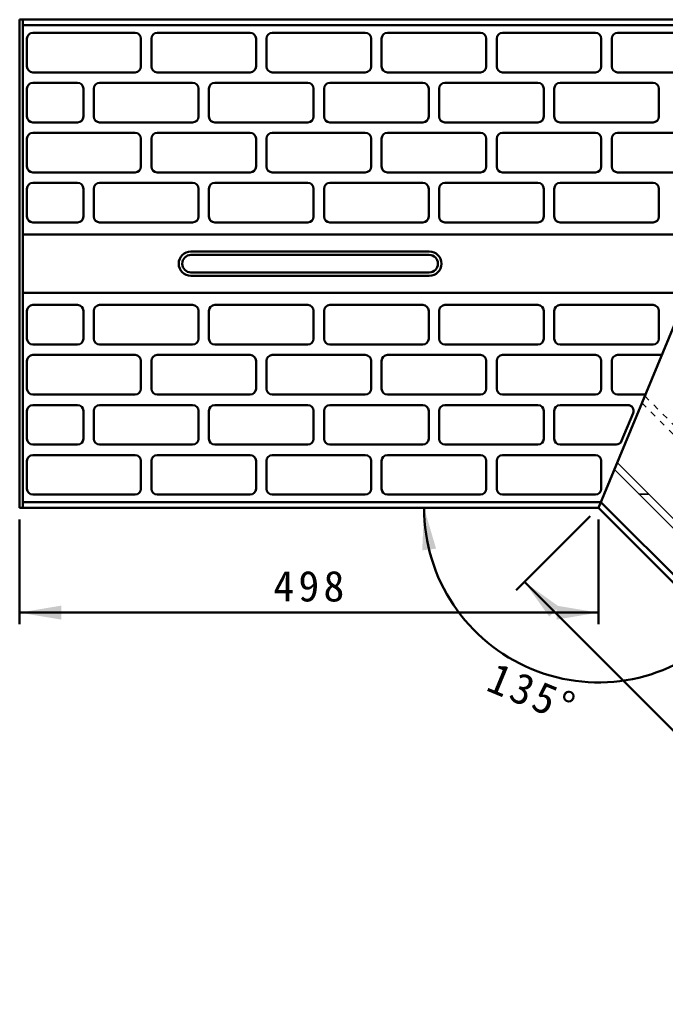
# Model space of a CAD drawing. Units: millimetres, scale not verified. Extents: x 100 to 4105, y 100 to 2870.
# Drawn here: x 2802 to 3358, y 1420 to 2256 of the extents above; entities that cross this region are included whole.
import ezdxf

# ---------------------------------------------------------------- set-up
doc = ezdxf.new("R2010")
doc.units = ezdxf.units.MM
doc.header["$LTSCALE"] = 5
doc.linetypes.add('USER1', pattern=[2.2, 1, -1.2])
doc.layers.add('V-nasSTD', color=7, linetype='Continuous', lineweight=50)
doc.styles.add('ＭＳ ゴシック', font='')
doc.styles.get('ＭＳ ゴシック').set_extended_font_data('MS Gothic')

msp = doc.modelspace()

# ---------------------------------------------------------------- hatches: boundary and pattern name
at = {"layer": 'V-nasSTD'}
for points in [[(3160.634, 1800.998), (3150.291, 1835.998), (3148.723, 1799.535)], [(3266.372, 1751.124), (3236.673, 1772.337), (3257.886, 1742.639)], [(2838.261, 1751.998), (2802.261, 1745.998), (2838.261, 1739.998)], [(3264.261, 1739.998), (3300.261, 1745.998), (3264.261, 1751.998)]]:
    msp.add_hatch(color=256, dxfattribs=at).paths.add_polyline_path(points)

# ---------------------------------------------------------------- linework, layer by layer
for p, q in [((2802.261, 1835.998), (2802.261, 2255.998)), ((2802.261, 2255.998), (3474.261, 2255.998)), ((2805.261, 2255.998), (2805.261, 1835.998)), ((2805.261, 2250.998), (3472.19, 2250.998)), ((3474.261, 2255.998), (3300.291, 1835.998)), ((2813.761, 2244.498), (2901.761, 2244.498)), ((2920.761, 2244.498), (3000.761, 2244.498)), ((3019.761, 2244.498), (3099.761, 2244.498)), ((3118.761, 2244.498), (3198.761, 2244.498)), ((3297.761, 2244.498), (3217.761, 2244.498)), ((3316.761, 2244.498), (3396.761, 2244.498)), ((2808.761, 2239.498), (2808.761, 2215.498)), ((2906.761, 2239.498), (2906.761, 2215.498)), ((2915.761, 2239.498), (2915.761, 2215.498)), ((3005.761, 2239.498), (3005.761, 2215.498)), ((3014.761, 2239.498), (3014.761, 2215.498)), ((3104.761, 2239.498), (3104.761, 2215.498)), ((3113.761, 2239.498), (3113.761, 2215.498)), ((3203.761, 2239.498), (3203.761, 2215.498)), ((3212.761, 2239.498), (3212.761, 2215.498)), ((3302.761, 2215.498), (3302.761, 2239.498)), ((3311.761, 2239.498), (3311.761, 2215.498)), ((2813.761, 2210.498), (2901.761, 2210.498)), ((3000.761, 2210.498), (2920.761, 2210.498)), ((3019.761, 2210.498), (3099.761, 2210.498)), ((3198.761, 2210.498), (3118.761, 2210.498)), ((3217.761, 2210.498), (3297.761, 2210.498)), ((3316.761, 2210.498), (3396.761, 2210.498)), ((2813.761, 2201.498), (2852.261, 2201.498)), ((2871.261, 2201.498), (2951.261, 2201.498)), ((3050.261, 2201.498), (2970.261, 2201.498)), ((3069.261, 2201.498), (3149.261, 2201.498)), ((3168.261, 2201.498), (3248.261, 2201.498)), ((3267.261, 2201.498), (3347.261, 2201.498)), ((2808.761, 2172.498), (2808.761, 2196.498)), ((2857.261, 2196.498), (2857.261, 2172.498)), ((2866.261, 2172.498), (2866.261, 2196.498)), ((2956.261, 2196.498), (2956.261, 2172.498)), ((2965.261, 2172.498), (2965.261, 2196.498)), ((3055.261, 2172.498), (3055.261, 2196.498)), ((3064.261, 2172.498), (3064.261, 2196.498)), ((3154.261, 2196.498), (3154.261, 2172.498)), ((3163.261, 2172.498), (3163.261, 2196.498)), ((3253.261, 2196.498), (3253.261, 2172.498)), ((3262.261, 2196.498), (3262.261, 2172.498)), ((3352.261, 2196.498), (3352.261, 2172.498)), ((2852.261, 2167.498), (2813.761, 2167.498)), ((2871.261, 2167.498), (2951.261, 2167.498)), ((2970.261, 2167.498), (3050.261, 2167.498)), ((3069.261, 2167.498), (3149.261, 2167.498)), ((3168.261, 2167.498), (3248.261, 2167.498)), ((3267.261, 2167.498), (3347.261, 2167.498)), ((2813.761, 2158.498), (2901.761, 2158.498)), ((2920.761, 2158.498), (3000.761, 2158.498)), ((3019.761, 2158.498), (3099.761, 2158.498)), ((3118.761, 2158.498), (3198.761, 2158.498)), ((3297.761, 2158.498), (3217.761, 2158.498)), ((3316.761, 2158.498), (3396.761, 2158.498)), ((2808.761, 2153.498), (2808.761, 2129.498)), ((2906.761, 2153.498), (2906.761, 2129.498)), ((2915.761, 2153.498), (2915.761, 2129.498)), ((3005.761, 2153.498), (3005.761, 2129.498)), ((3014.761, 2153.498), (3014.761, 2129.498)), ((3104.761, 2153.498), (3104.761, 2129.498)), ((3113.761, 2153.498), (3113.761, 2129.498)), ((3203.761, 2153.498), (3203.761, 2129.498)), ((3212.761, 2153.498), (3212.761, 2129.498)), ((3302.761, 2129.498), (3302.761, 2153.498)), ((3311.761, 2153.498), (3311.761, 2129.498)), ((2813.761, 2124.498), (2901.761, 2124.498)), ((3000.761, 2124.498), (2920.761, 2124.498)), ((3019.761, 2124.498), (3099.761, 2124.498)), ((3198.761, 2124.498), (3118.761, 2124.498)), ((3217.761, 2124.498), (3297.761, 2124.498)), ((3316.761, 2124.498), (3396.761, 2124.498)), ((2813.761, 2115.498), (2852.261, 2115.498)), ((2871.261, 2115.498), (2951.261, 2115.498)), ((3050.261, 2115.498), (2970.261, 2115.498)), ((3069.261, 2115.498), (3149.261, 2115.498)), ((3168.261, 2115.498), (3248.261, 2115.498)), ((3267.261, 2115.498), (3347.261, 2115.498)), ((2808.761, 2086.498), (2808.761, 2110.498)), ((2857.261, 2110.498), (2857.261, 2086.498)), ((2866.261, 2086.498), (2866.261, 2110.498)), ((2956.261, 2110.498), (2956.261, 2086.498)), ((2965.261, 2086.498), (2965.261, 2110.498)), ((3055.261, 2086.498), (3055.261, 2110.498)), ((3064.261, 2086.498), (3064.261, 2110.498)), ((3154.261, 2110.498), (3154.261, 2086.498)), ((3163.261, 2086.498), (3163.261, 2110.498)), ((3253.261, 2110.498), (3253.261, 2086.498)), ((3262.261, 2110.498), (3262.261, 2086.498)), ((3352.261, 2110.498), (3352.261, 2086.498)), ((2852.261, 2081.498), (2813.761, 2081.498)), ((2871.261, 2081.498), (2951.261, 2081.498)), ((2970.261, 2081.498), (3050.261, 2081.498)), ((3069.261, 2081.498), (3149.261, 2081.498)), ((3168.261, 2081.498), (3248.261, 2081.498)), ((3267.261, 2081.498), (3347.261, 2081.498)), ((2805.261, 2070.998), (3397.618, 2070.998)), ((2949.761, 2056.498), (3154.761, 2056.498)), ((2949.761, 2053.498), (3154.761, 2053.498)), ((2949.761, 2038.498), (3154.761, 2038.498)), ((2949.761, 2035.498), (3154.761, 2035.498)), ((2805.261, 2020.998), (3376.904, 2020.998)), ((2852.261, 2010.498), (2813.761, 2010.498)), ((2871.261, 2010.498), (2951.261, 2010.498)), ((2970.261, 2010.498), (3050.261, 2010.498)), ((3069.261, 2010.498), (3149.261, 2010.498)), ((3168.261, 2010.498), (3248.261, 2010.498)), ((3267.261, 2010.498), (3347.261, 2010.498)), ((2808.761, 2005.498), (2808.761, 1981.498)), ((2857.261, 1981.498), (2857.261, 2005.498)), ((2866.261, 2005.498), (2866.261, 1981.498)), ((2956.261, 1981.498), (2956.261, 2005.498)), ((2965.261, 2005.498), (2965.261, 1981.498)), ((3055.261, 2005.498), (3055.261, 1981.498)), ((3064.261, 2005.498), (3064.261, 1981.498)), ((3154.261, 1981.498), (3154.261, 2005.498)), ((3163.261, 2005.498), (3163.261, 1981.498)), ((3253.261, 1981.498), (3253.261, 2005.498)), ((3262.261, 1981.498), (3262.261, 2005.498)), ((3352.261, 1981.498), (3352.261, 2005.498)), ((2813.761, 1976.498), (2852.261, 1976.498)), ((2871.261, 1976.498), (2951.261, 1976.498)), ((3050.261, 1976.498), (2970.261, 1976.498)), ((3069.261, 1976.498), (3149.261, 1976.498)), ((3168.261, 1976.498), (3248.261, 1976.498)), ((3267.261, 1976.498), (3347.261, 1976.498)), ((2813.761, 1967.498), (2901.761, 1967.498)), ((3000.761, 1967.498), (2920.761, 1967.498)), ((3019.761, 1967.498), (3099.761, 1967.498)), ((3198.761, 1967.498), (3118.761, 1967.498)), ((3217.761, 1967.498), (3297.761, 1967.498)), ((3316.761, 1967.498), (3354.761, 1967.498)), ((2808.761, 1938.498), (2808.761, 1962.498)), ((2906.761, 1938.498), (2906.761, 1962.498)), ((2915.761, 1938.498), (2915.761, 1962.498)), ((3005.761, 1938.498), (3005.761, 1962.498)), ((3014.761, 1938.498), (3014.761, 1962.498)), ((3104.761, 1938.498), (3104.761, 1962.498)), ((3113.761, 1938.498), (3113.761, 1962.498)), ((3203.761, 1938.498), (3203.761, 1962.498)), ((3212.761, 1938.498), (3212.761, 1962.498)), ((3302.761, 1962.498), (3302.761, 1938.498)), ((3311.761, 1938.498), (3311.761, 1962.498)), ((2813.761, 1933.498), (2901.761, 1933.498)), ((2920.761, 1933.498), (3000.761, 1933.498)), ((3019.761, 1933.498), (3099.761, 1933.498)), ((3118.761, 1933.498), (3198.761, 1933.498)), ((3297.761, 1933.498), (3217.761, 1933.498)), ((3316.761, 1933.498), (3340.677, 1933.498)), ((2852.261, 1924.498), (2813.761, 1924.498)), ((2871.261, 1924.498), (2951.261, 1924.498)), ((2970.261, 1924.498), (3050.261, 1924.498)), ((3069.261, 1924.498), (3149.261, 1924.498)), ((3168.261, 1924.498), (3248.261, 1924.498)), ((3267.261, 1924.498), (3325.514, 1924.498)), ((2808.761, 1919.498), (2808.761, 1895.498)), ((2857.261, 1895.498), (2857.261, 1919.498)), ((2866.261, 1919.498), (2866.261, 1895.498)), ((2956.261, 1895.498), (2956.261, 1919.498)), ((2965.261, 1919.498), (2965.261, 1895.498)), ((3055.261, 1919.498), (3055.261, 1895.498)), ((3064.261, 1919.498), (3064.261, 1895.498)), ((3154.261, 1895.498), (3154.261, 1919.498)), ((3163.261, 1919.498), (3163.261, 1895.498)), ((3253.261, 1895.498), (3253.261, 1919.498)), ((3262.261, 1895.498), (3262.261, 1919.498)), ((3330.133, 1917.585), (3320.19, 1893.585)), ((2813.761, 1890.498), (2852.261, 1890.498)), ((2871.261, 1890.498), (2951.261, 1890.498)), ((3050.261, 1890.498), (2970.261, 1890.498)), ((3069.261, 1890.498), (3149.261, 1890.498)), ((3168.261, 1890.498), (3248.261, 1890.498)), ((3267.261, 1890.498), (3315.571, 1890.498)), ((2813.761, 1881.498), (2901.761, 1881.498)), ((3000.761, 1881.498), (2920.761, 1881.498)), ((3019.761, 1881.498), (3099.761, 1881.498)), ((3198.761, 1881.498), (3118.761, 1881.498)), ((3217.761, 1881.498), (3297.761, 1881.498)), ((2808.761, 1852.498), (2808.761, 1876.498)), ((2906.761, 1852.498), (2906.761, 1876.498)), ((2915.761, 1852.498), (2915.761, 1876.498)), ((3005.761, 1852.498), (3005.761, 1876.498)), ((3014.761, 1852.498), (3014.761, 1876.498)), ((3104.761, 1852.498), (3104.761, 1876.498)), ((3113.761, 1852.498), (3113.761, 1876.498)), ((3203.761, 1852.498), (3203.761, 1876.498)), ((3212.761, 1852.498), (3212.761, 1876.498)), ((3302.761, 1876.498), (3302.761, 1852.498)), ((2813.761, 1847.498), (2901.761, 1847.498)), ((2920.761, 1847.498), (3000.761, 1847.498)), ((3019.761, 1847.498), (3099.761, 1847.498)), ((3118.761, 1847.498), (3198.761, 1847.498)), ((3297.761, 1847.498), (3217.761, 1847.498)), ((2805.261, 1840.998), (3302.333, 1840.998)), ((3302.384, 1840.977), (3655.988, 1487.373)), ((2802.261, 1835.998), (3300.291, 1835.998)), ((3652.452, 1483.838), (3300.291, 1835.998)), ((2802.261, 1825.998), (2802.261, 1735.998)), ((3293.242, 1828.906), (3229.602, 1765.266)), ((3300.261, 1825.998), (3300.261, 1735.998)), ((3236.673, 1772.337), (3588.812, 1420.198)), ((2802.261, 1745.998), (3300.261, 1745.998))]:
    msp.add_line(p, q, dxfattribs=at)
at = {"layer": 'V-nasSTD', "linetype": 'USER1', "lineweight": 35}
for p, q in [((3340.175, 1932.286), (3431.685, 1840.777)), ((3337.69, 1926.286), (3427.442, 1836.534))]:
    msp.add_line(p, q, dxfattribs=at)
at = {"layer": 'V-nasSTD', "lineweight": 35}
for p, q in [((3316.446, 1874.998), (3391.176, 1800.268)), ((3313.96, 1868.998), (3386.933, 1796.025)), ((3335.063, 1847.896), (3343.548, 1847.896))]:
    msp.add_line(p, q, dxfattribs=at)
at = {"layer": 'V-nasSTD'}
for centre, radius, start, end in [((2813.761, 2239.498), 5, 90, 180), ((2901.761, 2239.498), 5, 0, 90), ((2920.761, 2239.498), 5, 90, 180), ((3000.761, 2239.498), 5, 0, 90), ((3019.761, 2239.498), 5, 90, 180), ((3099.761, 2239.498), 5, 0, 90), ((3118.761, 2239.498), 5, 90, 180), ((3198.761, 2239.498), 5, 0, 90), ((3217.761, 2239.498), 5, 90, 180), ((3297.761, 2239.498), 5, 0, 90), ((3316.761, 2239.498), 5, 90, 180), ((2813.761, 2215.498), 5, 180, 270), ((2901.761, 2215.498), 5, 270, 0), ((2920.761, 2215.498), 5, 180, 270), ((3000.761, 2215.498), 5, 270, 0), ((3019.761, 2215.498), 5, 180, 270), ((3099.761, 2215.498), 5, 270, 0), ((3118.761, 2215.498), 5, 180, 270), ((3198.761, 2215.498), 5, 270, 0), ((3217.761, 2215.498), 5, 180, 270), ((3297.761, 2215.498), 5, 270, 0), ((3316.761, 2215.498), 5, 180, 270), ((2813.761, 2196.498), 5, 90, 180), ((2852.261, 2196.498), 5, 0, 90), ((2871.261, 2196.498), 5, 90, 180), ((2951.261, 2196.498), 5, 0, 90), ((2970.261, 2196.498), 5, 90, 180), ((3050.261, 2196.498), 5, 0, 90), ((3069.261, 2196.498), 5, 90, 180), ((3149.261, 2196.498), 5, 0, 90), ((3168.261, 2196.498), 5, 90, 180), ((3248.261, 2196.498), 5, 0, 90), ((3267.261, 2196.498), 5, 90, 180), ((3347.261, 2196.498), 5, 0, 90), ((2813.761, 2172.498), 5, 180, 270), ((2852.261, 2172.498), 5, 270, 0), ((2871.261, 2172.498), 5, 180, 270), ((2951.261, 2172.498), 5, 270, 0), ((2970.261, 2172.498), 5, 180, 270), ((3050.261, 2172.498), 5, 270, 0), ((3069.261, 2172.498), 5, 180, 270), ((3149.261, 2172.498), 5, 270, 0), ((3168.261, 2172.498), 5, 180, 270), ((3248.261, 2172.498), 5, 270, 0), ((3267.261, 2172.498), 5, 180, 270), ((3347.261, 2172.498), 5, 270, 0), ((2813.761, 2153.498), 5, 90, 180), ((2901.761, 2153.498), 5, 0, 90), ((2920.761, 2153.498), 5, 90, 180), ((3000.761, 2153.498), 5, 0, 90), ((3019.761, 2153.498), 5, 90, 180), ((3099.761, 2153.498), 5, 0, 90), ((3118.761, 2153.498), 5, 90, 180), ((3198.761, 2153.498), 5, 0, 90), ((3217.761, 2153.498), 5, 90, 180), ((3297.761, 2153.498), 5, 0, 90), ((3316.761, 2153.498), 5, 90, 180), ((2813.761, 2129.498), 5, 180, 270), ((2901.761, 2129.498), 5, 270, 0), ((2920.761, 2129.498), 5, 180, 270), ((3000.761, 2129.498), 5, 270, 0), ((3019.761, 2129.498), 5, 180, 270), ((3099.761, 2129.498), 5, 270, 0), ((3118.761, 2129.498), 5, 180, 270), ((3198.761, 2129.498), 5, 270, 0), ((3217.761, 2129.498), 5, 180, 270), ((3297.761, 2129.498), 5, 270, 0), ((3316.761, 2129.498), 5, 180, 270), ((2813.761, 2110.498), 5, 90, 180), ((2852.261, 2110.498), 5, 0, 90), ((2871.261, 2110.498), 5, 90, 180), ((2951.261, 2110.498), 5, 0, 90), ((2970.261, 2110.498), 5, 90, 180), ((3050.261, 2110.498), 5, 0, 90), ((3069.261, 2110.498), 5, 90, 180), ((3149.261, 2110.498), 5, 0, 90), ((3168.261, 2110.498), 5, 90, 180), ((3248.261, 2110.498), 5, 0, 90), ((3267.261, 2110.498), 5, 90, 180), ((3347.261, 2110.498), 5, 0, 90), ((2813.761, 2086.498), 5, 180, 270), ((2852.261, 2086.498), 5, 270, 0), ((2871.261, 2086.498), 5, 180, 270), ((2951.261, 2086.498), 5, 270, 0), ((2970.261, 2086.498), 5, 180, 270), ((3050.261, 2086.498), 5, 270, 0), ((3069.261, 2086.498), 5, 180, 270), ((3149.261, 2086.498), 5, 270, 0), ((3168.261, 2086.498), 5, 180, 270), ((3248.261, 2086.498), 5, 270, 0), ((3267.261, 2086.498), 5, 180, 270), ((3347.261, 2086.498), 5, 270, 0), ((2949.761, 2045.998), 10.5, 90, 270), ((3154.761, 2045.998), 10.5, 270, 90), ((2949.761, 2045.998), 7.5, 90, 270), ((3154.761, 2045.998), 7.5, 270, 90), ((2813.761, 2005.498), 5, 90, 180), ((2852.261, 2005.498), 5, 0, 90), ((2871.261, 2005.498), 5, 90, 180), ((2951.261, 2005.498), 5, 0, 90), ((2970.261, 2005.498), 5, 90, 180), ((3050.261, 2005.498), 5, 0, 90), ((3069.261, 2005.498), 5, 90, 180), ((3149.261, 2005.498), 5, 0, 90), ((3168.261, 2005.498), 5, 90, 180), ((3248.261, 2005.498), 5, 0, 90), ((3267.261, 2005.498), 5, 90, 180), ((3347.261, 2005.498), 5, 0, 90), ((2813.761, 1981.498), 5, 180, 270), ((2852.261, 1981.498), 5, 270, 0), ((2871.261, 1981.498), 5, 180, 270), ((2951.261, 1981.498), 5, 270, 0), ((2970.261, 1981.498), 5, 180, 270), ((3050.261, 1981.498), 5, 270, 0), ((3069.261, 1981.498), 5, 180, 270), ((3149.261, 1981.498), 5, 270, 0), ((3168.261, 1981.498), 5, 180, 270), ((3248.261, 1981.498), 5, 270, 0), ((3267.261, 1981.498), 5, 180, 270), ((3347.261, 1981.498), 5, 270, 0), ((2813.761, 1962.498), 5, 90, 180), ((2901.761, 1962.498), 5, 0, 90), ((2920.761, 1962.498), 5, 90, 180), ((3000.761, 1962.498), 5, 0, 90), ((3019.761, 1962.498), 5, 90, 180), ((3099.761, 1962.498), 5, 0, 90), ((3118.761, 1962.498), 5, 90, 180), ((3198.761, 1962.498), 5, 0, 90), ((3217.761, 1962.498), 5, 90, 180), ((3297.761, 1962.498), 5, 0, 90), ((3316.761, 1962.498), 5, 90, 180), ((2813.761, 1938.498), 5, 180, 270), ((2901.761, 1938.498), 5, 270, 0), ((2920.761, 1938.498), 5, 180, 270), ((3000.761, 1938.498), 5, 270, 0), ((3019.761, 1938.498), 5, 180, 270), ((3099.761, 1938.498), 5, 270, 0), ((3118.761, 1938.498), 5, 180, 270), ((3198.761, 1938.498), 5, 270, 0), ((3217.761, 1938.498), 5, 180, 270), ((3297.761, 1938.498), 5, 270, 0), ((3316.761, 1938.498), 5, 180, 270), ((2813.761, 1919.498), 5, 90, 180), ((2852.261, 1919.498), 5, 0, 90), ((2871.261, 1919.498), 5, 90, 180), ((2951.261, 1919.498), 5, 0, 90), ((2970.261, 1919.498), 5, 90, 180), ((3050.261, 1919.498), 5, 0, 90), ((3069.261, 1919.498), 5, 90, 180), ((3149.261, 1919.498), 5, 0, 90), ((3168.261, 1919.498), 5, 90, 180), ((3248.261, 1919.498), 5, 0, 90), ((3267.261, 1919.498), 5, 90, 180), ((3325.514, 1919.498), 5, 337.49647, 90), ((2813.761, 1895.498), 5, 180, 270), ((2852.261, 1895.498), 5, 270, 0), ((2871.261, 1895.498), 5, 180, 270), ((2951.261, 1895.498), 5, 270, 0), ((2970.261, 1895.498), 5, 180, 270), ((3050.261, 1895.498), 5, 270, 0), ((3069.261, 1895.498), 5, 180, 270), ((3149.261, 1895.498), 5, 270, 0), ((3168.261, 1895.498), 5, 180, 270), ((3248.261, 1895.498), 5, 270, 0), ((3267.261, 1895.498), 5, 180, 270), ((3315.571, 1895.498), 5, 270, 337.49647), ((2813.761, 1876.498), 5, 90, 180), ((2901.761, 1876.498), 5, 0, 90), ((2920.761, 1876.498), 5, 90, 180), ((3000.761, 1876.498), 5, 0, 90), ((3019.761, 1876.498), 5, 90, 180), ((3099.761, 1876.498), 5, 0, 90), ((3118.761, 1876.498), 5, 90, 180), ((3198.761, 1876.498), 5, 0, 90), ((3217.761, 1876.498), 5, 90, 180), ((3297.761, 1876.498), 5, 0, 90), ((2813.761, 1852.498), 5, 180, 270), ((2901.761, 1852.498), 5, 270, 0), ((2920.761, 1852.498), 5, 180, 270), ((3000.761, 1852.498), 5, 270, 0), ((3019.761, 1852.498), 5, 180, 270), ((3099.761, 1852.498), 5, 270, 0), ((3118.761, 1852.498), 5, 180, 270), ((3198.761, 1852.498), 5, 270, 0), ((3217.761, 1852.498), 5, 180, 270), ((3297.761, 1852.498), 5, 270, 0), ((3300.291, 1835.998), 150, 180, 315)]:
    msp.add_arc(centre, radius, start, end, dxfattribs=at)

# ---------------------------------------------------------------- texts
at = {"layer": 'V-nasSTD', "insert": (3020.661, 1781.998), "char_height": 26.39, "attachment_point": 1, "style": 'ＭＳ ゴシック'}
msp.add_mtext('\\T1.2;498', dxfattribs=at)
at = {"layer": 'V-nasSTD', "insert": (3212.48, 1703.983), "char_height": 26.39, "attachment_point": 1, "rotation": 337.5, "style": 'ＭＳ ゴシック'}
msp.add_mtext('\\T1.16;135°', dxfattribs=at)

doc.saveas('drawing.dxf')
